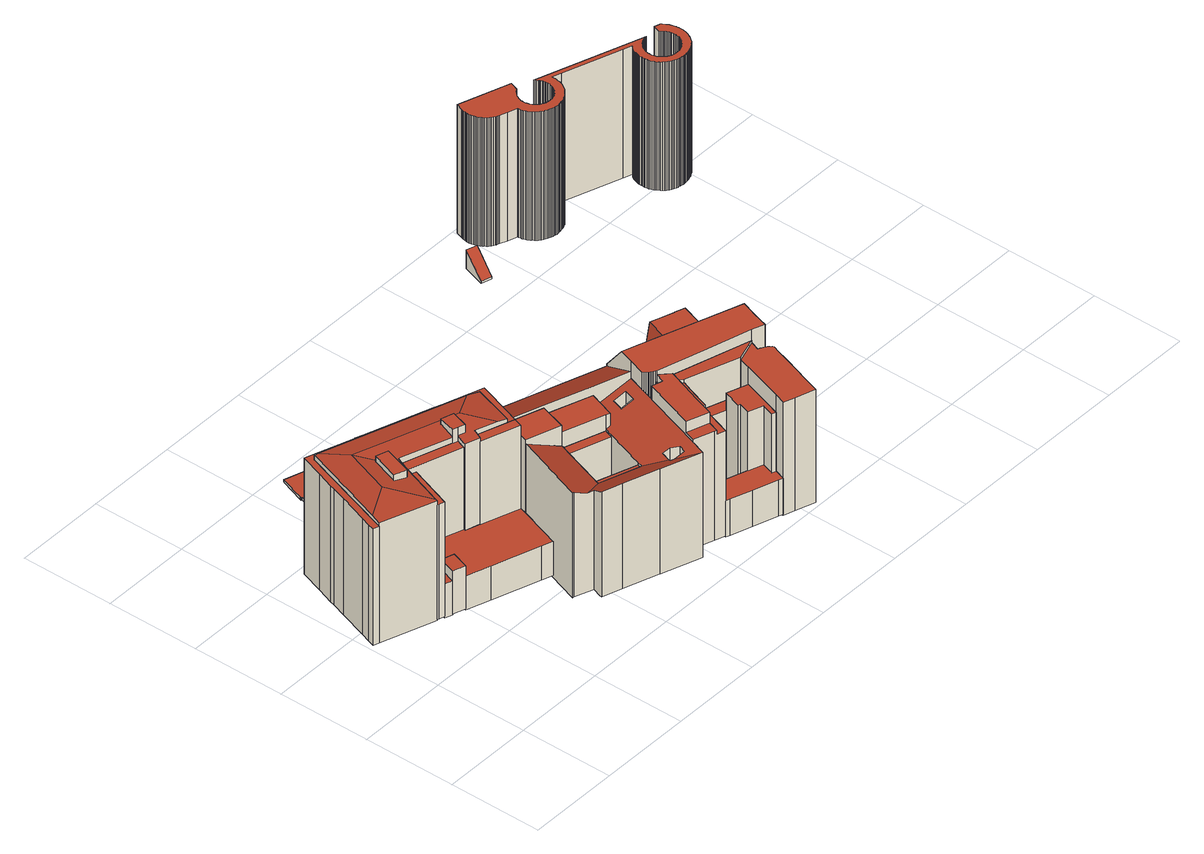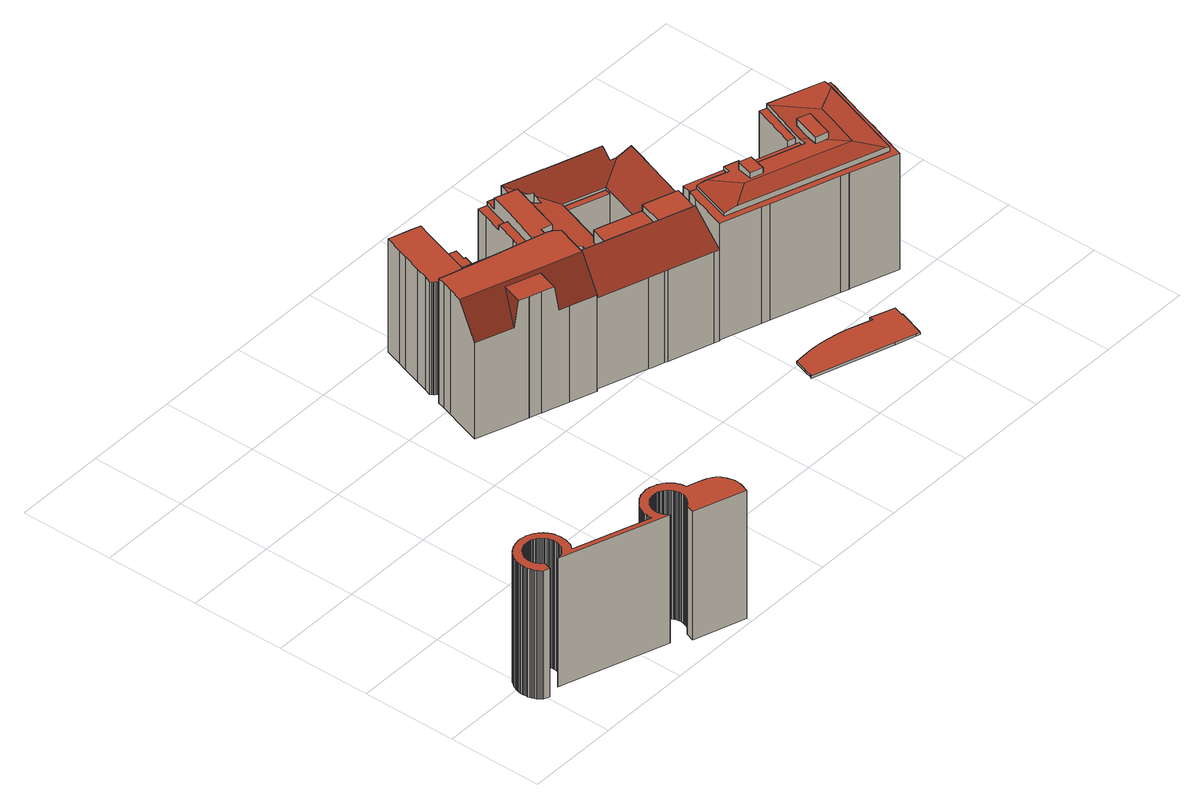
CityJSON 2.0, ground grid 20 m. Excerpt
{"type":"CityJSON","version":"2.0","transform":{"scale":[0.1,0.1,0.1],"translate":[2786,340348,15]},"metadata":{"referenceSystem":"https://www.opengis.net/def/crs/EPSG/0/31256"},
"CityObjects":{
"building1":{"type":"Building","children":["building1-1","building1-2","building1-3","building1-4","building1-5","building1-6","building1-7","building1-8","building1-9"]},
"building1-1":{"type":"BuildingPart","attributes":{"Blattnummer":"105080","HoeheDach":"47","HoeheGrund":"17","NiedrigsteTraufeDesGebaeudes":"47","roofType":"FLACHDACH","measuredHeight":29.45},"parents":["building1"],"geometry":[{"type":"Solid","lod":"2","boundaries":[[[[0,1,2,3]],[[4,5,6,7]],[[5,0,3,6]],[[4,1,0,5]],[[7,2,1,4]],[[6,3,2,7]]]],"semantics":{"surfaces":[{"type":"GroundSurface"},{"type":"RoofSurface","Dachneigung":"90.0","Dachorientierung":"-1.0","Flaeche":"17.23"},{"type":"WallSurface"}],"values":[[0,1,2,2,2,2]]}}]},
"building1-2":{"type":"BuildingPart","attributes":{"Blattnummer":"105080","HoeheDach":"47","HoeheGrund":"17","NiedrigsteTraufeDesGebaeudes":"47","roofType":"FLACHDACH","measuredHeight":29.82},"parents":["building1"],"geometry":[{"type":"Solid","lod":"2","boundaries":[[[[8,9,10,11,12]],[[13,14,15,16,17]],[[15,8,12,16]],[[14,9,8,15]],[[13,10,9,14]],[[17,11,10,13]],[[16,12,11,17]]]],"semantics":{"surfaces":[{"type":"GroundSurface"},{"type":"RoofSurface","Dachneigung":"90.0","Dachorientierung":"-1.0","Flaeche":"10.01"},{"type":"WallSurface"}],"values":[[0,1,2,2,2,2,2]]}}]},
"building1-3":{"type":"BuildingPart","attributes":{"Blattnummer":"105080","HoeheDach":"27","HoeheGrund":"17","NiedrigsteTraufeDesGebaeudes":"27","roofType":"FLACHDACH","measuredHeight":10.02},"parents":["building1"],"geometry":[{"type":"Solid","lod":"2","boundaries":[[[[18,19,20,21]],[[22,23,24,25]],[[23,18,21,24]],[[22,19,18,23]],[[25,20,19,22]],[[24,21,20,25]]]],"semantics":{"surfaces":[{"type":"GroundSurface"},{"type":"RoofSurface","Dachneigung":"90.0","Dachorientierung":"-1.0","Flaeche":"10.45"},{"type":"WallSurface"}],"values":[[0,1,2,2,2,2]]}}]},
"building1-4":{"type":"BuildingPart","attributes":{"Blattnummer":"105080","HoeheDach":"44","HoeheGrund":"17","NiedrigsteTraufeDesGebaeudes":"44","roofType":"FLACHDACH","measuredHeight":26.62},"parents":["building1"],"geometry":[{"type":"Solid","lod":"2","boundaries":[[[[26,27,28,29,30]],[[31,32,33,34,35]],[[33,26,30,34]],[[32,27,26,33]],[[31,28,27,32]],[[35,29,28,31]],[[34,30,29,35]]]],"semantics":{"surfaces":[{"type":"GroundSurface"},{"type":"RoofSurface","Dachneigung":"90.0","Dachorientierung":"-1.0","Flaeche":"15.73"},{"type":"WallSurface"}],"values":[[0,1,2,2,2,2,2]]}}]},
"building1-5":{"type":"BuildingPart","attributes":{"Blattnummer":"105080","HoeheDach":"44","HoeheGrund":"17","NiedrigsteTraufeDesGebaeudes":"44","roofType":"FLACHDACH","measuredHeight":27.01},"parents":["building1"],"geometry":[{"type":"Solid","lod":"2","boundaries":[[[[36,37,38,39,40]],[[41,42,43,44,45]],[[43,36,40,44]],[[42,37,36,43]],[[41,38,37,42]],[[45,39,38,41]],[[44,40,39,45]]]],"semantics":{"surfaces":[{"type":"GroundSurface"},{"type":"RoofSurface","Dachneigung":"90.0","Dachorientierung":"-1.0","Flaeche":"16.98"},{"type":"WallSurface"}],"values":[[0,1,2,2,2,2,2]]}}]},
"building1-6":{"type":"BuildingPart","attributes":{"Blattnummer":"105080","HoeheDach":"44","HoeheGrund":"17","NiedrigsteTraufeDesGebaeudes":"44","roofType":"FLACHDACH","measuredHeight":26.77},"parents":["building1"],"geometry":[{"type":"Solid","lod":"2","boundaries":[[[[46,47,48,8,12]],[[49,50,51,52,53]],[[51,46,12,52]],[[50,47,46,51]],[[49,48,47,50]],[[53,8,48,49]],[[52,12,8,53]]]],"semantics":{"surfaces":[{"type":"GroundSurface"},{"type":"RoofSurface","Dachneigung":"90.0","Dachorientierung":"-1.0","Flaeche":"26.43"},{"type":"WallSurface"}],"values":[[0,1,2,2,2,2,2]]}}]},
"building1-7":{"type":"BuildingPart","attributes":{"Blattnummer":"105080","HoeheDach":"44","HoeheGrund":"17","NiedrigsteTraufeDesGebaeudes":"44","roofType":"FLACHDACH","measuredHeight":26.98},"parents":["building1"],"geometry":[{"type":"Solid","lod":"2","boundaries":[[[[54,55,56,57,58,59,60,61,62,63,64,65,66,67,68,69,70,71,36,40]],[[72,73,74,75,76,77,78,79,80,81,82,83,84,85,86,87,88,89,44,43]],[[89,54,40,44]],[[88,55,54,89]],[[87,56,55,88]],[[86,57,56,87]],[[85,58,57,86]],[[84,59,58,85]],[[83,60,59,84]],[[82,61,60,83]],[[81,62,61,82]],[[80,63,62,81]],[[79,64,63,80]],[[78,65,64,79]],[[77,66,65,78]],[[76,67,66,77]],[[75,68,67,76]],[[74,69,68,75]],[[73,70,69,74]],[[72,71,70,73]],[[43,36,71,72]],[[44,40,36,43]]]],"semantics":{"surfaces":[{"type":"GroundSurface"},{"type":"RoofSurface","Dachneigung":"90.0","Dachorientierung":"-1.0","Flaeche":"95.85"},{"type":"WallSurface"}],"values":[[0,1,2,2,2,2,2,2,2,2,2,2,2,2,2,2,2,2,2,2,2,2]]}}]},
"building1-8":{"type":"BuildingPart","attributes":{"Blattnummer":"105080","HoeheDach":"25","HoeheGrund":"17","NiedrigsteTraufeDesGebaeudes":"25","roofType":"FLACHDACH","measuredHeight":7.9},"parents":["building1"],"geometry":[{"type":"Solid","lod":"2","boundaries":[[[[90,91,92,93,94,95,96,97,98,99,100,101,102,103,104,105]],[[106,107,108,109,110,111,112,113,114,115,116,117,118,119,120,121]],[[119,90,105,120]],[[118,91,90,119]],[[117,92,91,118]],[[116,93,92,117]],[[115,94,93,116]],[[114,95,94,115]],[[113,96,95,114]],[[112,97,96,113]],[[111,98,97,112]],[[110,99,98,111]],[[109,100,99,110]],[[108,101,100,109]],[[107,102,101,108]],[[106,103,102,107]],[[121,104,103,106]],[[120,105,104,121]]]],"semantics":{"surfaces":[{"type":"GroundSurface"},{"type":"RoofSurface","Dachneigung":"90.0","Dachorientierung":"-1.0","Flaeche":"246.86"},{"type":"WallSurface"}],"values":[[0,1,2,2,2,2,2,2,2,2,2,2,2,2,2,2,2,2]]}}]},
"building1-9":{"type":"BuildingPart","attributes":{"Blattnummer":"105080","HoeheDach":"46","HoeheGrund":"17","NiedrigsteTraufeDesGebaeudes":"45","roofType":"WALMDACH","measuredHeight":28.83},"parents":["building1"],"geometry":[{"type":"Solid","lod":"2","boundaries":[[[[122,123,124,125,126]],[[127,128,129,130,131]],[[126,125,56,132]],[[133,134,135,136]],[[137,138,38,39]],[[138,139,140,38]],[[141,142,143,144]],[[142,145,146,143]],[[145,147,148,146]],[[147,149,150,148]],[[128,127,40,54]],[[151,152,153,154,155,156,157,158,159,160,161,122,126,132]],[[162,129,128,54,163,164,165,55,166,167]],[[168,39,38,140,169,144,143,146,148,150,170,156,155,154,153,152,151,132,56,171,172,55,165,164,163,54,40],[173,174,136,135,175,176,177,178]],[[161,160,159,158,179,180,134,133,181,182,183,184,185,123,122]],[[124,186,166,55,172,171,56,125]],[[180,179,187,177,176,175,135,134]],[[188,141,144,169,140,139]],[[40,127,131,137,39,168]],[[150,149,189,157,156,170]],[[177,187,183,182,173,178]],[[174,173,182,181,133,136]],[[187,179,158,157,189,149,147,145,142,141,188,139,138,137,131,130,190,184,183]],[[190,130,129,162,167,184]],[[185,184,167,166,186,124,123]]]],"semantics":{"surfaces":[{"type":"RoofSurface","Dachneigung":"81.87","Dachorientierung":"198.54","Flaeche":"53.1"},{"type":"RoofSurface","Dachneigung":"81.3","Dachorientierung":"107.85","Flaeche":"43.13"},{"type":"WallSurface"},{"type":"GroundSurface"},{"type":"RoofSurface","Dachneigung":"81.89","Dachorientierung":"109.13","Flaeche":"61.2"},{"type":"RoofSurface","Dachneigung":"81.29","Dachorientierung":"198.6","Flaeche":"103.15"},{"type":"RoofSurface","Dachneigung":"81.28","Dachorientierung":"18.59","Flaeche":"116.38"},{"type":"RoofSurface","Dachneigung":"81.91","Dachorientierung":"288.65","Flaeche":"82.95"}],"values":[[0,1,2,2,2,2,2,2,2,2,2,2,2,3,4,2,2,2,2,2,2,2,5,6,7]]}}]},
"building2":{"type":"Building","attributes":{"Blattnummer":"105080","HoeheDach":"20","HoeheGrund":"17","NiedrigsteTraufeDesGebaeudes":"20","roofType":"FLACHDACH","measuredHeight":3.64},"geometry":[{"type":"Solid","lod":"2","boundaries":[[[[191,192,193,194]],[[192,195,196,193]],[[195,197,198,196]],[[197,199,200,198]],[[199,201,202,200]],[[201,203,204,202]],[[203,205,206,204]],[[205,207,208,206]],[[207,209,210,208]],[[209,211,212,210]],[[213,214,215,216]],[[214,217,218,215]],[[217,219,220,218]],[[219,221,222,220]],[[221,223,224,222]],[[223,225,226,224]],[[225,227,228,226]],[[227,191,194,228]],[[229,230,231,232]],[[231,230,213,216]],[[233,212,211,234,229,232]],[[212,233,232,231,216,215,218,220,222,224,226,228,194,193,196,198,200,202,204,206,208,210]],[[225,223,221,219,217,214,213,230,229,234,211,209,207,205,203,201,199,197,195,192,191,227]]]],"semantics":{"surfaces":[{"type":"WallSurface"},{"type":"GroundSurface"},{"type":"RoofSurface","Dachneigung":"90.0","Dachorientierung":"-1.0","Flaeche":"170.94"}],"values":[[0,0,0,0,0,0,0,0,0,0,0,0,0,0,0,0,0,0,0,0,0,1,2]]}}]},
"building3":{"type":"Building","children":["building3-1","building3-2","building3-3","building3-4","building3-5","building3-6"]},
"building3-1":{"type":"BuildingPart","attributes":{"Blattnummer":"105080","HoeheDach":"36","HoeheGrund":"17","NiedrigsteTraufeDesGebaeudes":"36","roofType":"FLACHDACH","measuredHeight":19.62},"parents":["building3"],"geometry":[{"type":"Solid","lod":"2","boundaries":[[[[235,236,237,238]],[[239,240,241,242]],[[240,235,238,241]],[[239,236,235,240]],[[242,237,236,239]],[[241,238,237,242]]]],"semantics":{"surfaces":[{"type":"GroundSurface"},{"type":"RoofSurface","Dachneigung":"90.0","Dachorientierung":"-1.0","Flaeche":"11.5"},{"type":"WallSurface"}],"values":[[0,1,2,2,2,2]]}}]},
"building3-2":{"type":"BuildingPart","attributes":{"Blattnummer":"105080","HoeheDach":"36","HoeheGrund":"17","NiedrigsteTraufeDesGebaeudes":"36","roofType":"FLACHDACH","measuredHeight":19.79},"parents":["building3"],"geometry":[{"type":"Solid","lod":"2","boundaries":[[[[243,244,245,246]],[[247,248,249,250]],[[248,243,246,249]],[[247,244,243,248]],[[250,245,244,247]],[[249,246,245,250]]]],"semantics":{"surfaces":[{"type":"GroundSurface"},{"type":"RoofSurface","Dachneigung":"90.0","Dachorientierung":"-1.0","Flaeche":"19.06"},{"type":"WallSurface"}],"values":[[0,1,2,2,2,2]]}}]},
"building3-3":{"type":"BuildingPart","attributes":{"Blattnummer":"105080","HoeheDach":"42","HoeheGrund":"17","NiedrigsteTraufeDesGebaeudes":"42","roofType":"FLACHDACH","measuredHeight":24.83},"parents":["building3"],"geometry":[{"type":"Solid","lod":"2","boundaries":[[[[251,37,36,71,252,253]],[[254,255,256,257,258,259]],[[257,251,253,258]],[[256,37,251,257]],[[255,36,37,256]],[[254,71,36,255]],[[259,252,71,254]],[[258,253,252,259]]]],"semantics":{"surfaces":[{"type":"GroundSurface"},{"type":"RoofSurface","Dachneigung":"90.0","Dachorientierung":"-1.0","Flaeche":"44.8"},{"type":"WallSurface"}],"values":[[0,1,2,2,2,2,2,2]]}}]},
"building3-4":{"type":"BuildingPart","attributes":{"Blattnummer":"105080","HoeheDach":"40","HoeheGrund":"17","NiedrigsteTraufeDesGebaeudes":"40","roofType":"FLACHDACH","measuredHeight":23.44},"parents":["building3"],"geometry":[{"type":"Solid","lod":"2","boundaries":[[[[245,260,261,262,263,246]],[[264,265,266,267,268,269]],[[267,245,246,268]],[[266,260,245,267]],[[265,261,260,266]],[[264,262,261,265]],[[269,263,262,264]],[[268,246,263,269]]]],"semantics":{"surfaces":[{"type":"GroundSurface"},{"type":"RoofSurface","Dachneigung":"90.0","Dachorientierung":"-1.0","Flaeche":"61.35"},{"type":"WallSurface"}],"values":[[0,1,2,2,2,2,2,2]]}}]},
"building3-5":{"type":"BuildingPart","attributes":{"Blattnummer":"105080","HoeheDach":"42","HoeheGrund":"16","NiedrigsteTraufeDesGebaeudes":"38","roofType":"PULTDACH","measuredHeight":25.72},"parents":["building3"],"geometry":[{"type":"Solid","lod":"2","boundaries":[[[[270,271,272,273,274,275,276,277,278,279,280,281]],[[282,283,284,285,286,287,288,289,290,291,292]],[[280,279,282,292]],[[279,278,283,282]],[[278,277,284,283]],[[277,276,285,284]],[[274,273,288,287]],[[273,272,288]],[[272,271,289,288]],[[290,289,271,270,281,280,292,291]],[[274,287,286,285,276,275]]]],"semantics":{"surfaces":[{"type":"RoofSurface","Dachneigung":"61.55","Dachorientierung":"18.47","Flaeche":"242.13"},{"type":"GroundSurface"},{"type":"WallSurface"}],"values":[[0,1,2,2,2,2,2,2,2,2,2]]}}]},
"building3-6":{"type":"BuildingPart","attributes":{"Blattnummer":"105080","HoeheDach":"41","HoeheGrund":"16","NiedrigsteTraufeDesGebaeudes":"37","roofType":"PULTDACH","measuredHeight":24.38},"parents":["building3"],"geometry":[{"type":"Solid","lod":"2","boundaries":[[[[293,294,295,296]],[[297,298,299,300]],[[298,301,302,299]],[[303,304,305,306]],[[307,308,309,310]],[[311,312,313,314]],[[312,315,316,313]],[[315,317,318,316]],[[319,320,321,322]],[[320,323,324,321]],[[323,325,326,324]],[[327,328,329,330]],[[328,331,332,329]],[[333,334,335,336]],[[337,333,336,338]],[[339,337,338,340]],[[334,339,340,335]],[[317,315,312,311,341,308,307,342,343,344,331,328,327,345,325,323,320,319,346,347,348],[337,339,334,333]],[[349,350,351,310,309,352,306,305,353,354,355,356,357,296,295,358,359,360,361,300,299,302,362,363,364,365,322,321,324,326,366,330,329,332],[335,340,338,336],[318,367,368,369,314,313,316]],[[370,371,372,304,303,373,308,341,374,348,347,375,376,377]],[[378,379,380,360,359,358,295,294]],[[347,364,363,375]],[[309,308,373,303,306,352]],[[346,319,322,365,364,347]],[[349,332,331,344,343,350]],[[345,327,330,366,326,325]],[[351,350,343,342,307,310]],[[311,314,369,368,374,341]],[[367,318,317,348,374,368]],[[370,377,356,355,354,371]],[[305,304,372,371,354,353]],[[297,300,361,360,380,381]],[[356,377,376,293,296,357]],[[362,302,301,382,375,363]],[[376,375,382,301,298,297,381,380,379,378,294,293]]]],"semantics":{"surfaces":[{"type":"WallSurface"},{"type":"RoofSurface","Dachneigung":"66.95","Dachorientierung":"288.52","Flaeche":"188.47"},{"type":"GroundSurface"},{"type":"RoofSurface","Dachneigung":"59.02","Dachorientierung":"18.53","Flaeche":"120.57"},{"type":"RoofSurface","Dachneigung":"63.58","Dachorientierung":"108.6","Flaeche":"128.56"}],"values":[[0,0,0,0,0,0,0,0,0,0,0,0,0,0,0,0,0,1,2,3,0,0,0,0,0,0,0,0,0,0,0,0,0,0,4]]}}]},
"building4":{"type":"Building","children":["building4-1","building4-2","building4-3","building4-4","building4-5","building4-6","building4-7"]},
"building4-1":{"type":"BuildingPart","attributes":{"Blattnummer":"105080","HoeheDach":"34","HoeheGrund":"16","NiedrigsteTraufeDesGebaeudes":"34","roofType":"FLACHDACH","measuredHeight":17.71},"parents":["building4"],"geometry":[{"type":"Solid","lod":"2","boundaries":[[[[383,384,385,386,387]],[[388,389,390,391,392]],[[390,383,387,391]],[[389,384,383,390]],[[388,385,384,389]],[[392,386,385,388]],[[391,387,386,392]]]],"semantics":{"surfaces":[{"type":"GroundSurface"},{"type":"RoofSurface","Dachneigung":"90.0","Dachorientierung":"-1.0","Flaeche":"29.69"},{"type":"WallSurface"}],"values":[[0,1,2,2,2,2,2]]}}]},
"building4-2":{"type":"BuildingPart","attributes":{"Blattnummer":"105080","HoeheDach":"38","HoeheGrund":"16","NiedrigsteTraufeDesGebaeudes":"38","roofType":"FLACHDACH","measuredHeight":22},"parents":["building4"],"geometry":[{"type":"Solid","lod":"2","boundaries":[[[[393,394,395,396,397,398,399,400]],[[401,402,403,404,405,406,407,408]],[[406,393,400,407]],[[405,394,393,406]],[[404,395,394,405]],[[403,396,395,404]],[[402,397,396,403]],[[401,398,397,402]],[[408,399,398,401]],[[407,400,399,408]]]],"semantics":{"surfaces":[{"type":"GroundSurface"},{"type":"RoofSurface","Dachneigung":"90.0","Dachorientierung":"-1.0","Flaeche":"32.36"},{"type":"WallSurface"}],"values":[[0,1,2,2,2,2,2,2,2,2]]}}]},
"building4-3":{"type":"BuildingPart","attributes":{"Blattnummer":"105080","HoeheDach":"24","HoeheGrund":"16","NiedrigsteTraufeDesGebaeudes":"24","roofType":"FLACHDACH","measuredHeight":8.42},"parents":["building4"],"geometry":[{"type":"Solid","lod":"2","boundaries":[[[[396,395,394,409,410,411,412,413,414,415,416,397]],[[417,418,419,420,421,422,423,424,425,426,427,428]],[[426,396,397,427]],[[425,395,396,426]],[[424,394,395,425]],[[423,409,394,424]],[[422,410,409,423]],[[421,411,410,422]],[[420,412,411,421]],[[419,413,412,420]],[[418,414,413,419]],[[417,415,414,418]],[[428,416,415,417]],[[427,397,416,428]]]],"semantics":{"surfaces":[{"type":"GroundSurface"},{"type":"RoofSurface","Dachneigung":"90.0","Dachorientierung":"-1.0","Flaeche":"57.52"},{"type":"WallSurface"}],"values":[[0,1,2,2,2,2,2,2,2,2,2,2,2,2]]}}]},
"building4-4":{"type":"BuildingPart","attributes":{"Blattnummer":"105080","HoeheDach":"42","HoeheGrund":"16","NiedrigsteTraufeDesGebaeudes":"42","roofType":"FLACHDACH","measuredHeight":26.33},"parents":["building4"],"geometry":[{"type":"Solid","lod":"2","boundaries":[[[[429,430,431,432]],[[433,434,435,436]],[[434,429,432,435]],[[433,430,429,434]],[[436,431,430,433]],[[435,432,431,436]]]],"semantics":{"surfaces":[{"type":"GroundSurface"},{"type":"RoofSurface","Dachneigung":"90.0","Dachorientierung":"-1.0","Flaeche":"42.22"},{"type":"WallSurface"}],"values":[[0,1,2,2,2,2]]}}]},
"building4-5":{"type":"BuildingPart","attributes":{"Blattnummer":"105080","HoeheDach":"44","HoeheGrund":"16","NiedrigsteTraufeDesGebaeudes":"41","roofType":"FLACHDACH","measuredHeight":27.77},"parents":["building4"],"geometry":[{"type":"Solid","lod":"2","boundaries":[[[[437,438,439,440,441]],[[442,443,444,445,446,447,448]],[[449,450,451,452,453,454]],[[455,456,457,458,459]],[[441,440,460,461]],[[446,445,462,463]],[[445,444,464,462]],[[448,447,439,438]],[[449,454,465,466]],[[456,455,467,468]],[[459,458,451,450]],[[469,466,465,470,461,460,471,463,462,464,472,468,467]],[[437,453,452,451,458,457,443,442,448,438]],[[469,467,455,459,450,449,466]],[[457,456,468,472,464,444,443]],[[465,454,453,437,441,461,470]],[[439,447,446,463,471,460,440]]]],"semantics":{"surfaces":[{"type":"RoofSurface","Dachneigung":"90.0","Dachorientierung":"-1.0","Flaeche":"11.99"},{"type":"RoofSurface","Dachneigung":"90.0","Dachorientierung":"-1.0","Flaeche":"62.65"},{"type":"RoofSurface","Dachneigung":"90.0","Dachorientierung":"-1.0","Flaeche":"13.08"},{"type":"RoofSurface","Dachneigung":"90.0","Dachorientierung":"-1.0","Flaeche":"14.7"},{"type":"WallSurface"},{"type":"GroundSurface"}],"values":[[0,1,2,3,4,4,4,4,4,4,4,5,4,4,4,4,4]]}}]},
"building4-6":{"type":"BuildingPart","attributes":{"Blattnummer":"105080","HoeheDach":"42","HoeheGrund":"16","NiedrigsteTraufeDesGebaeudes":"42","roofType":"FLACHDACH","measuredHeight":26.19},"parents":["building4"],"geometry":[{"type":"Solid","lod":"2","boundaries":[[[[473,474,475,476,477,478,479,480,481,482,483,484,485,486,487,488,489,490,491,492,493,494,495]],[[496,497,498,499,500,501,502,503,504,505,506,507,508,509,510,511,512,513,514,515,516,517,518]],[[516,473,495,517]],[[515,474,473,516]],[[514,475,474,515]],[[513,476,475,514]],[[512,477,476,513]],[[511,478,477,512]],[[510,479,478,511]],[[509,480,479,510]],[[508,481,480,509]],[[507,482,481,508]],[[506,483,482,507]],[[505,484,483,506]],[[504,485,484,505]],[[503,486,485,504]],[[502,487,486,503]],[[501,488,487,502]],[[500,489,488,501]],[[499,490,489,500]],[[498,491,490,499]],[[497,492,491,498]],[[496,493,492,497]],[[518,494,493,496]],[[517,495,494,518]]]],"semantics":{"surfaces":[{"type":"GroundSurface"},{"type":"RoofSurface","Dachneigung":"90.0","Dachorientierung":"-1.0","Flaeche":"107.42"},{"type":"WallSurface"}],"values":[[0,1,2,2,2,2,2,2,2,2,2,2,2,2,2,2,2,2,2,2,2,2,2,2,2]]}}]},
"building4-7":{"type":"BuildingPart","attributes":{"Blattnummer":"105080","HoeheDach":"45","HoeheGrund":"16","NiedrigsteTraufeDesGebaeudes":"38","roofType":"FLACHDACH","measuredHeight":28.98},"parents":["building4"],"geometry":[{"type":"Solid","lod":"2","boundaries":[[[[519,520,521]],[[522,523,524,525,526,521,520,527]],[[522,527,528]],[[529,530,531,532]],[[533,534,535,536]],[[534,537,538,535]],[[537,539,432,538]],[[540,541,542,543]],[[541,544,545,542]],[[544,529,532,545]],[[546,547,548,549]],[[547,550,551,548]],[[525,524,552,553]],[[524,523,554,552]],[[555,556,557,431]],[[556,558,559,557]],[[558,560,561,559]],[[560,562,563,561]],[[562,564,565,563]],[[521,526,525,553,566,567,568,551,550,519]],[[536,535,538,432,569,431,557,559,561,563,565,543,542,545,532,531,570,549,548,551,568,567,566,553,552,554,571,572,573,574]],[[575,576,577,528,527,520,519,550,547,546,578,579]],[[528,577,573,572,571,554,523,522]],[[565,564,540,543]],[[432,539,580,555,431,569]],[[574,573,577,576,533,536]],[[578,546,549,570,531,530]],[[541,540,564,562,560,558,556,555,580,539,537,534,533,576,575,579,578,530,529,544]]]],"semantics":{"surfaces":[{"type":"RoofSurface","Dachneigung":"9.47","Dachorientierung":"288.43","Flaeche":"14.06"},{"type":"RoofSurface","Dachneigung":"90.0","Dachorientierung":"-1.0","Flaeche":"34.63"},{"type":"RoofSurface","Dachneigung":"9.37","Dachorientierung":"108.43","Flaeche":"14.04"},{"type":"WallSurface"},{"type":"GroundSurface"},{"type":"RoofSurface","Dachneigung":"37.63","Dachorientierung":"18.6","Flaeche":"153.71"},{"type":"RoofSurface","Dachneigung":"90.0","Dachorientierung":"-1.0","Flaeche":"192.37"}],"values":[[0,1,2,3,3,3,3,3,3,3,3,3,3,3,3,3,3,3,3,3,4,5,3,3,3,3,3,6]]}}]},
"building5":{"type":"Building","attributes":{"Blattnummer":"105080","HoeheDach":"23","HoeheGrund":"16","NiedrigsteTraufeDesGebaeudes":"19","roofType":"FLACHDACH","measuredHeight":6.22},"geometry":[{"type":"Solid","lod":"2","boundaries":[[[[581,582,583,584]],[[585,586,587,588]],[[583,582,585,588]],[[582,581,586,585]],[[581,584,587,586]],[[584,583,588,587]]]],"semantics":{"surfaces":[{"type":"RoofSurface","Dachneigung":"52.86","Dachorientierung":"198.54","Flaeche":"14.23"},{"type":"GroundSurface"},{"type":"WallSurface"}],"values":[[0,1,2,2,2,2]]}}]},
"building6":{"type":"Building","children":["building6-1"]},
"building6-1":{"type":"BuildingPart","attributes":{"Blattnummer":"105080","HoeheDach":"46","HoeheGrund":"16","NiedrigsteTraufeDesGebaeudes":"46","roofType":"FLACHDACH","measuredHeight":29.76},"parents":["building6"],"geometry":[{"type":"Solid","lod":"2","boundaries":[[[[589,590,591,592,593,594,595,596,597,598,599,600,601,602,603,604,605,606,607,608,609,610,611,612,613,614,615,616,617,618,619,620,621,622,623,624,625,626,627,628,629,630,631,632,633,634,635,636,637,638,639,640,641,642,643,644,645,646,647,648,649,650,651,652,653,654,655,656,657,658,659,660,661,662,663,664,665,666,667,668,669,670,671,672,673,674,675,676,677,678,679,680,681,682,683,684,685,686,687,688,689,690,691,692,693,694,695,696,697,698,699,700,701,702,703,704,705,706,707,708,709,710,711,712,713,714,715,716,717,718,719,720,721,722,723,724,725,726,727,728,729,730,731,732,733,734,735,736,737,738,739,740,741,742,743,744,745,746,747,748,749,750,751,752,753,754,755,756,757,758,759,760,761,762,763,764,765,766,767,768,769,770,771,772,773,774,775,776,777,778,779,780,781,782,783,784,785,786,787,788,789,790,791,792,793,794,795,796,797,798,799,800,801,802,803,804,805,806,807,808,809,810,811,812,813,814,815,816,817,818,819,820,821,822,823,824,825,826,827,828,829,830,831,832,833,834,835,836,837,838,839,840,841,842,843,844,845,846,847,848,849,850,851,852,853,854,855,856,857,858,859,860,861,862,863,864,865,866,867,868,869,870,871,872,873,874,875,876,877,878,879,880,881,882,883,884,885,886,887,888,889,890,891,892,893,894]],[[895,896,897,898,899,900,901,902,903,904,905,906,907,908,909,910,911,912,913,914,915,916,917,918,919,920,921,922,923,924,925,926,927,928,929,930,931,932,933,934,935,936,937,938,939,940,941,942,943,944,945,946,947,948,949,950,951,952,953,954,955,956,957,958,959,960,961,962,963,964,965,966,967,968,969,970,971,972,973,974,975,976,977,978,979,980,981,982,983,984,985,986,987,988,989,990,991,992,993,994,995,996,997,998,999,1000,1001,1002,1003,1004,1005,1006,1007,1008,1009,1010,1011,1012,1013,1014,1015,1016,1017,1018,1019,1020,1021,1022,1023,1024,1025,1026,1027,1028,1029,1030,1031,1032,1033,1034,1035,1036,1037,1038,1039,1040,1041,1042,1043,1044,1045,1046,1047,1048,1049,1050,1051,1052,1053,1054,1055,1056,1057,1058,1059,1060,1061,1062,1063,1064,1065,1066,1067,1068,1069,1070,1071,1072,1073,1074,1075,1076,1077,1078,1079,1080,1081,1082,1083,1084,1085,1086,1087,1088,1089,1090,1091,1092,1093,1094,1095,1096,1097,1098,1099,1100,1101,1102,1103,1104,1105,1106,1107,1108,1109,1110,1111,1112,1113,1114,1115,1116,1117,1118,1119,1120,1121,1122,1123,1124,1125,1126,1127,1128,1129,1130,1131,1132,1133,1134,1135,1136,1137,1138,1139,1140,1141,1142,1143,1144,1145,1146,1147,1148,1149,1150,1151,1152,1153,1154,1155,1156,1157,1158,1159,1160,1161,1162,1163,1164,1165,1166,1167,1168,1169,1170,1171,1172,1173,1174,1175,1176,1177,1178,1179,1180,1181,1182,1183,1184,1185,1186,1187,1188,1189,1190,1191,1192,1193,1194,1195,1196,1197,1198,1199,1200]],[[1198,589,894,1199]],[[1197,590,589,1198]],[[1196,591,590,1197]],[[1195,592,591,1196]],[[1194,593,592,1195]],[[1193,594,593,1194]],[[1192,595,594,1193]],[[1191,596,595,1192]],[[1190,597,596,1191]],[[1189,598,597,1190]],[[1188,599,598,1189]],[[1187,600,599,1188]],[[1186,601,600,1187]],[[1185,602,601,1186]],[[1184,603,602,1185]],[[1183,604,603,1184]],[[1182,605,604,1183]],[[1181,606,605,1182]],[[1180,607,606,1181]],[[1179,608,607,1180]],[[1178,609,608,1179]],[[1177,610,609,1178]],[[1176,611,610,1177]],[[1175,612,611,1176]],[[1174,613,612,1175]],[[1173,614,613,1174]],[[1172,615,614,1173]],[[1171,616,615,1172]],[[1170,617,616,1171]],[[1169,618,617,1170]],[[1168,619,618,1169]],[[1167,620,619,1168]],[[1166,621,620,1167]],[[1165,622,621,1166]],[[1164,623,622,1165]],[[1163,624,623,1164]],[[1162,625,624,1163]],[[1161,626,625,1162]],[[1160,627,626,1161]],[[1159,628,627,1160]],[[1158,629,628,1159]],[[1157,630,629,1158]],[[1156,631,630,1157]],[[1155,632,631,1156]],[[1154,633,632,1155]],[[1153,634,633,1154]],[[1152,635,634,1153]],[[1151,636,635,1152]],[[1150,637,636,1151]],[[1149,638,637,1150]],[[1148,639,638,1149]],[[1147,640,639,1148]],[[1146,641,640,1147]],[[1145,642,641,1146]],[[1144,643,642,1145]],[[1143,644,643,1144]],[[1142,645,644,1143]],[[1141,646,645,1142]],[[1140,647,646,1141]],[[1139,648,647,1140]],[[1138,649,648,1139]],[[1137,650,649,1138]],[[1136,651,650,1137]],[[1135,652,651,1136]],[[1134,653,652,1135]],[[1133,654,653,1134]],[[1132,655,654,1133]],[[1131,656,655,1132]],[[1130,657,656,1131]],[[1129,658,657,1130]],[[1128,659,658,1129]],[[1127,660,659,1128]],[[1126,661,660,1127]],[[1125,662,661,1126]],[[1124,663,662,1125]],[[1123,664,663,1124]],[[1122,665,664,1123]],[[1121,666,665,1122]],[[1120,667,666,1121]],[[1119,668,667,1120]],[[1118,669,668,1119]],[[1117,670,669,1118]],[[1116,671,670,1117]],[[1115,672,671,1116]],[[1114,673,672,1115]],[[1113,674,673,1114]],[[1112,675,674,1113]],[[1111,676,675,1112]],[[1110,677,676,1111]],[[1109,678,677,1110]],[[1108,679,678,1109]],[[1107,680,679,1108]],[[1106,681,680,1107]],[[1105,682,681,1106]],[[1104,683,682,1105]],[[1103,684,683,1104]],[[1102,685,684,1103]],[[1101,686,685,1102]],[[1100,687,686,1101]],[[1099,688,687,1100]],[[1098,689,688,1099]],[[1097,690,689,1098]],[[1096,691,690,1097]],[[1095,692,691,1096]],[[1094,693,692,1095]],[[1093,694,693,1094]],[[1092,695,694,1093]],[[1091,696,695,1092]],[[1090,697,696,1091]],[[1089,698,697,1090]],[[1088,699,698,1089]],[[1087,700,699,1088]],[[1086,701,700,1087]],[[1085,702,701,1086]],[[1084,703,702,1085]],[[1083,704,703,1084]],[[1082,705,704,1083]],[[1081,706,705,1082]],[[1080,707,706,1081]],[[1079,708,707,1080]],[[1078,709,708,1079]],[[1077,710,709,1078]],[[1076,711,710,1077]],[[1075,712,711,1076]],[[1074,713,712,1075]],[[1073,714,713,1074]],[[1072,715,714,1073]],[[1071,716,715,1072]],[[1070,717,716,1071]],[[1069,718,717,1070]],[[1068,719,718,1069]],[[1067,720,719,1068]],[[1066,721,720,1067]],[[1065,722,721,1066]],[[1064,723,722,1065]],[[1063,724,723,1064]],[[1062,725,724,1063]],[[1061,726,725,1062]],[[1060,727,726,1061]],[[1059,728,727,1060]],[[1058,729,728,1059]],[[1057,730,729,1058]],[[1056,731,730,1057]],[[1055,732,731,1056]],[[1054,733,732,1055]],[[1053,734,733,1054]],[[1052,735,734,1053]],[[1051,736,735,1052]],[[1050,737,736,1051]],[[1049,738,737,1050]],[[1048,739,738,1049]],[[1047,740,739,1048]],[[1046,741,740,1047]],[[1045,742,741,1046]],[[1044,743,742,1045]],[[1043,744,743,1044]],[[1042,745,744,1043]],[[1041,746,745,1042]],[[1040,747,746,1041]],[[1039,748,747,1040]],[[1038,749,748,1039]],[[1037,750,749,1038]],[[1036,751,750,1037]],[[1035,752,751,1036]],[[1034,753,752,1035]],[[1033,754,753,1034]],[[1032,755,754,1033]],[[1031,756,755,1032]],[[1030,757,756,1031]],[[1029,758,757,1030]],[[1028,759,758,1029]],[[1027,760,759,1028]],[[1026,761,760,1027]],[[1025,762,761,1026]],[[1024,763,762,1025]],[[1023,764,763,1024]],[[1022,765,764,1023]],[[1021,766,765,1022]],[[1020,767,766,1021]],[[1019,768,767,1020]],[[1018,769,768,1019]],[[1017,770,769,1018]],[[1016,771,770,1017]],[[1015,772,771,1016]],[[1014,773,772,1015]],[[1013,774,773,1014]],[[1012,775,774,1013]],[[1011,776,775,1012]],[[1010,777,776,1011]],[[1009,778,777,1010]],[[1008,779,778,1009]],[[1007,780,779,1008]],[[1006,781,780,1007]],[[1005,782,781,1006]],[[1004,783,782,1005]],[[1003,784,783,1004]],[[1002,785,784,1003]],[[1001,786,785,1002]],[[1000,787,786,1001]],[[999,788,787,1000]],[[998,789,788,999]],[[997,790,789,998]],[[996,791,790,997]],[[995,792,791,996]],[[994,793,792,995]],[[993,794,793,994]],[[992,795,794,993]],[[991,796,795,992]],[[990,797,796,991]],[[989,798,797,990]],[[988,799,798,989]],[[987,800,799,988]],[[986,801,800,987]],[[985,802,801,986]],[[984,803,802,985]],[[983,804,803,984]],[[982,805,804,983]],[[981,806,805,982]],[[980,807,806,981]],[[979,808,807,980]],[[978,809,808,979]],[[977,810,809,978]],[[976,811,810,977]],[[975,812,811,976]],[[974,813,812,975]],[[973,814,813,974]],[[972,815,814,973]],[[971,816,815,972]],[[970,817,816,971]],[[969,818,817,970]],[[968,819,818,969]],[[967,820,819,968]],[[966,821,820,967]],[[965,822,821,966]],[[964,823,822,965]],[[963,824,823,964]],[[962,825,824,963]],[[961,826,825,962]],[[960,827,826,961]],[[959,828,827,960]],[[958,829,828,959]],[[957,830,829,958]],[[956,831,830,957]],[[955,832,831,956]],[[954,833,832,955]],[[953,834,833,954]],[[952,835,834,953]],[[951,836,835,952]],[[950,837,836,951]],[[949,838,837,950]],[[948,839,838,949]],[[947,840,839,948]],[[946,841,840,947]],[[945,842,841,946]],[[944,843,842,945]],[[943,844,843,944]],[[942,845,844,943]],[[941,846,845,942]],[[940,847,846,941]],[[939,848,847,940]],[[938,849,848,939]],[[937,850,849,938]],[[936,851,850,937]],[[935,852,851,936]],[[934,853,852,935]],[[933,854,853,934]],[[932,855,854,933]],[[931,856,855,932]],[[930,857,856,931]],[[929,858,857,930]],[[928,859,858,929]],[[927,860,859,928]],[[926,861,860,927]],[[925,862,861,926]],[[924,863,862,925]],[[923,864,863,924]],[[922,865,864,923]],[[921,866,865,922]],[[920,867,866,921]],[[919,868,867,920]],[[918,869,868,919]],[[917,870,869,918]],[[916,871,870,917]],[[915,872,871,916]],[[914,873,872,915]],[[913,874,873,914]],[[912,875,874,913]],[[911,876,875,912]],[[910,877,876,911]],[[909,878,877,910]],[[908,879,878,909]],[[907,880,879,908]],[[906,881,880,907]],[[905,882,881,906]],[[904,883,882,905]],[[903,884,883,904]],[[902,885,884,903]],[[901,886,885,902]],[[900,887,886,901]],[[899,888,887,900]],[[898,889,888,899]],[[897,890,889,898]],[[896,891,890,897]],[[895,892,891,896]],[[1200,893,892,895]],[[1199,894,893,1200]]]],"semantics":{"surfaces":[{"type":"GroundSurface"},{"type":"RoofSurface","Dachneigung":"90.0","Dachorientierung":"-1.0","Flaeche":"152.96"},{"type":"WallSurface"}],"values":[[0,1,2,2,2,2,2,2,2,2,2,2,2,2,2,2,2,2,2,2,2,2,2,2,2,2,2,2,2,2,2,2,2,2,2,2,2,2,2,2,2,2,2,2,2,2,2,2,2,2,2,2,2,2,2,2,2,2,2,2,2,2,2,2,2,2,2,2,2,2,2,2,2,2,2,2,2,2,2,2,2,2,2,2,2,2,2,2,2,2,2,2,2,2,2,2,2,2,2,2,2,2,2,2,2,2,2,2,2,2,2,2,2,2,2,2,2,2,2,2,2,2,2,2,2,2,2,2,2,2,2,2,2,2,2,2,2,2,2,2,2,2,2,2,2,2,2,2,2,2,2,2,2,2,2,2,2,2,2,2,2,2,2,2,2,2,2,2,2,2,2,2,2,2,2,2,2,2,2,2,2,2,2,2,2,2,2,2,2,2,2,2,2,2,2,2,2,2,2,2,2,2,2,2,2,2,2,2,2,2,2,2,2,2,2,2,2,2,2,2,2,2,2,2,2,2,2,2,2,2,2,2,2,2,2,2,2,2,2,2,2,2,2,2,2,2,2,2,2,2,2,2,2,2,2,2,2,2,2,2,2,2,2,2,2,2,2,2,2,2,2,2,2,2,2,2,2,2,2,2,2,2,2,2,2,2,2,2,2,2,2,2,2,2,2,2,2,2,2,2,2,2,2,2,2,2,2,2]]}}]}
},
"vertices":[
[164,452,21],[144,392,21],[118,401,21],[138,460,21],[144,392,315],[164,452,315],[138,460,315],[118,401,315],
[282,400,19],[292,436,19],[318,428,19],[307,392,19],[292,397,19],[318,428,317],[292,436,317],[282,400,317],[292,397,317],[307,392,317],
[160,299,19],[172,335,19],[198,327,19],[186,290,19],[172,335,119],[160,299,119],[186,290,119],[198,327,119],
[177,398,20],[144,304,20],[133,308,20],[129,309,20],[162,403,20],[133,308,286],[144,304,286],[177,398,286],[162,403,286],[129,309,286],
[402,355,18],[396,336,18],[315,363,18],[322,382,18],[387,360,18],[315,363,288],[396,336,288],[402,355,288],[387,360,288],[322,382,288],
[285,377,19],[166,416,19],[173,436,19],[173,436,286],[166,416,286],[285,377,286],[292,397,286],[282,400,286],
[415,448,18],[84,559,18],[14,348,18],[2,352,18],[6,366,18],[13,386,18],[34,448,18],[44,479,18],[47,489,18],[60,526,18],[77,576,18],[177,542,18],[178,542,18],[194,536,18],[335,489,18],[352,483,18],[436,455,18],[410,377,18],[410,377,288],[436,455,288],[352,483,288],[335,489,288],[194,536,288],[178,542,288],[177,542,288],[77,576,288],[60,526,288],[47,489,288],[44,479,288],[34,448,288],[13,386,288],[6,366,288],[2,352,288],[14,348,288],[84,559,288],[415,448,288],
[144,304,17],[177,398,17],[162,403,17],[166,416,17],[285,377,17],[284,373,17],[315,363,17],[396,336,17],[391,321,17],[361,231,17],[338,239,17],[237,273,17],[186,290,17],[198,327,17],[172,335,17],[160,299,17],[198,327,96],[186,290,96],[237,273,96],[338,239,96],[361,231,96],[391,321,96],[396,336,96],[315,363,96],[284,373,96],[285,377,96],[166,416,96],[162,403,96],[177,398,96],[144,304,96],[160,299,96],[172,335,96],
[130,313,296],[87,402,306],[21,369,299],[14,348,296],[129,309,296],[387,360,296],[415,448,296],[389,456,300],[336,429,306],[368,366,299],[129,309,18],[118,401,302],[144,392,298],[144,392,18],[118,401,18],[322,382,299],[315,363,296],[284,373,296],[284,373,18],[292,397,299],[307,392,299],[307,392,18],[292,397,18],[318,428,305],[318,428,18],[292,436,305],[292,436,18],[282,400,299],[282,400,18],[130,313,18],[162,403,18],[165,413,18],[166,416,18],[167,417,18],[173,436,18],[173,436,299],[167,417,296],[166,416,296],[165,413,296],[162,403,296],[207,517,300],[389,456,18],[207,517,18],[91,556,18],[84,559,299],[91,556,300],[368,366,18],[285,377,18],[178,435,18],[21,369,18],[49,452,18],[138,460,18],[127,426,18],[153,417,18],[158,433,18],[164,452,18],[144,458,18],[158,433,298],[153,417,298],[127,426,302],[138,460,302],[144,458,301],[121,502,306],[98,436,306],[49,452,299],[164,452,301],[285,377,296],[178,435,299],[193,477,306],
[199,668,55],[206,689,55],[206,689,50],[199,668,50],[204,689,55],[204,689,50],[205,692,55],[205,692,50],[223,745,55],[223,745,50],[224,747,55],[224,747,50],[232,744,55],[232,744,50],[275,731,55],[275,731,50],[444,676,55],[444,676,50],[443,675,55],[443,675,50],[442,671,55],[442,671,50],[408,628,55],[386,627,55],[386,627,50],[408,628,50],[365,628,55],[365,628,50],[344,631,55],[344,631,50],[323,635,55],[323,635,50],[302,640,55],[302,640,50],[251,658,55],[251,658,50],[249,650,55],[249,650,50],[437,654,55],[429,629,55],[429,629,50],[437,654,50],[439,661,50],[439,661,55],
[515,162,17],[511,150,17],[424,179,17],[428,191,17],[511,150,213],[515,162,213],[428,191,213],[424,179,213],
[544,248,16],[457,277,16],[464,296,16],[551,267,16],[457,277,214],[544,248,214],[551,267,214],[464,296,214],
[391,321,18],[481,353,18],[463,297,18],[410,377,266],[402,355,266],[396,336,266],[391,321,266],[463,297,266],[481,353,266],
[463,297,16],[481,353,16],[579,320,16],[560,264,16],[579,320,251],[481,353,251],[463,297,251],[464,296,251],[551,267,251],[560,264,251],
[579,320,272],[655,295,272],[681,373,228],[681,373,227],[579,407,227],[572,410,227],[546,418,227],[539,421,227],[447,451,227],[436,455,227],[410,377,272],[481,353,272],[436,455,15],[447,451,15],[539,421,15],[546,418,15],[572,410,15],[579,407,15],[681,373,15],[655,295,15],[579,320,15],[481,353,15],[410,377,15],
[342,167,256],[339,167,257],[339,167,13],[342,167,13],[464,296,219],[457,277,219],[457,277,13],[464,296,13],[428,191,219],[428,191,13],[490,90,257],[416,115,257],[416,115,13],[490,90,13],[587,92,257],[576,61,257],[576,61,13],[587,92,13],[566,95,248],[571,110,248],[571,110,13],[566,95,13],[562,126,242],[562,126,13],[547,131,236],[547,131,13],[515,162,219],[544,248,219],[544,248,13],[515,162,13],[551,267,219],[551,267,13],[560,264,223],[560,264,13],[579,320,223],[655,295,257],[655,295,13],[579,320,13],[642,257,257],[642,257,13],[604,292,237],[596,268,237],[596,268,13],[604,292,13],[628,284,248],[628,284,13],[620,260,248],[620,260,13],[546,102,239],[597,122,257],[632,227,257],[636,239,257],[560,265,223],[512,150,219],[511,150,219],[540,110,236],[636,239,13],[632,227,13],[597,122,13],[491,90,13],[404,119,13],[374,129,13],[374,132,13],[382,153,13],[368,158,13],[351,204,13],[361,231,13],[391,321,13],[463,297,13],[424,180,13],[424,179,13],[511,150,13],[512,150,13],[560,265,13],[540,110,13],[538,105,13],[546,102,13],[374,132,255],[374,129,257],[404,119,257],[491,90,257],[538,105,239],[424,179,219],[368,158,242],[382,153,242],[351,204,257],[361,231,257],[391,321,257],[463,297,219],[424,180,219],
[689,183,10],[698,206,10],[811,168,10],[803,144,10],[759,159,10],[811,168,187],[698,206,187],[689,183,187],[759,159,187],[803,144,187],
[803,144,8],[774,55,8],[766,58,8],[774,84,8],[742,95,8],[750,119,8],[746,120,8],[759,159,8],[750,119,228],[742,95,228],[774,84,228],[766,58,228],[774,55,228],[803,144,228],[759,159,228],[746,120,228],
[766,32,8],[758,35,8],[705,52,8],[660,67,8],[651,70,8],[659,94,8],[670,90,8],[679,116,8],[670,90,92],[659,94,92],[651,70,92],[660,67,92],[705,52,92],[758,35,92],[766,32,92],[774,55,92],[766,58,92],[774,84,92],[742,95,92],[679,116,92],
[811,168,9],[698,206,9],[662,240,9],[860,184,9],[698,206,273],[811,168,273],[860,184,273],[662,240,273],
[633,76,264],[641,99,264],[594,115,264],[587,92,264],[628,78,264],[655,142,289],[683,221,289],[662,240,289],[655,220,289],[632,227,289],[594,115,289],[641,99,289],[659,94,255],[673,136,255],[655,142,255],[641,99,255],[633,76,255],[651,70,255],[689,183,266],[698,206,266],[683,221,266],[655,142,266],[673,136,266],[587,92,11],[628,78,11],[655,220,11],[632,227,11],[662,240,11],[651,70,11],[659,94,11],[689,183,11],[698,206,11],[673,136,11],[633,76,11],[594,115,11],[683,221,11],
[860,184,6],[853,164,6],[856,163,6],[858,162,6],[861,160,6],[863,159,6],[866,157,6],[868,156,6],[870,154,6],[872,152,6],[873,150,6],[875,148,6],[877,145,6],[872,131,6],[864,106,6],[851,67,6],[844,48,6],[832,10,6],[790,24,6],[766,32,6],[774,55,6],[803,144,6],[811,168,6],[774,55,268],[766,32,268],[790,24,268],[832,10,268],[844,48,268],[851,67,268],[864,106,268],[872,131,268],[877,145,268],[875,148,268],[873,150,268],[872,152,268],[870,154,268],[868,156,268],[866,157,268],[863,159,268],[861,160,268],[858,162,268],[856,163,268],[853,164,268],[860,184,268],[811,168,268],[803,144,268],
[757,347,232],[752,300,291],[766,344,291],[837,320,291],[817,327,291],[815,327,291],[792,335,291],[790,336,291],[823,276,291],[847,317,232],[642,257,298],[655,295,298],[655,295,9],[642,257,9],[898,211,298],[892,191,298],[892,191,9],[898,211,9],[887,175,298],[887,175,9],[860,184,298],[648,250,298],[646,252,298],[646,252,9],[648,250,9],[644,255,298],[644,255,9],[681,373,232],[681,372,232],[681,372,9],[681,373,9],[735,354,232],[735,354,9],[815,327,9],[792,335,9],[817,327,9],[662,240,298],[660,241,298],[660,241,9],[657,243,298],[657,243,9],[654,244,298],[654,244,9],[652,246,298],[652,246,9],[650,248,298],[650,248,9],[790,336,9],[766,344,9],[757,347,9],[761,212,9],[664,324,9],[837,320,9],[847,317,9],[925,290,9],[909,242,9],[830,268,298],[909,242,298],[925,290,232],[664,324,298],[740,298,298],[761,212,298],
[935,888,76],[913,895,76],[897,847,38],[919,840,38],[913,895,33],[935,888,33],[919,840,33],[897,847,33],
[1171,909,9],[1171,905,9],[1171,902,9],[1171,899,9],[1170,896,9],[1170,892,9],[1169,889,9],[1168,886,9],[1167,883,9],[1165,880,9],[1164,877,9],[1162,875,9],[1160,872,9],[1158,869,9],[1156,867,9],[1153,865,9],[1151,863,9],[1148,861,9],[1146,859,9],[1143,857,9],[1140,856,9],[1137,854,9],[1134,853,9],[1131,852,9],[1128,852,9],[1124,851,9],[1121,851,9],[1118,850,9],[1114,850,9],[1111,851,9],[1108,851,9],[1105,852,9],[1102,853,9],[1099,854,9],[1096,855,9],[1093,856,9],[1090,858,9],[1087,859,9],[1084,861,9],[1082,863,9],[1079,865,9],[1077,868,9],[1075,870,9],[1073,873,9],[1071,875,9],[1069,878,9],[1068,881,9],[1067,884,9],[1065,887,9],[1064,890,9],[1064,893,9],[1063,897,9],[1063,900,9],[1043,906,9],[1028,912,9],[1025,913,9],[1022,914,9],[1020,915,9],[1017,917,9],[1014,919,9],[1012,921,9],[1009,923,9],[1007,925,9],[1005,928,9],[1003,930,9],[1002,933,9],[1000,935,9],[999,938,9],[998,941,9],[997,944,9],[996,947,9],[995,950,9],[994,953,9],[994,956,9],[994,960,9],[994,963,9],[995,965,9],[995,966,9],[995,969,9],[996,972,9],[997,975,9],[1002,990,9],[1110,954,9],[1104,936,9],[1102,935,9],[1099,933,9],[1097,932,9],[1095,930,9],[1093,928,9],[1092,926,9],[1090,924,9],[1089,922,9],[1088,920,9],[1086,917,9],[1086,915,9],[1085,912,9],[1084,910,9],[1084,907,9],[1084,905,9],[1084,902,9],[1084,899,9],[1085,897,9],[1086,894,9],[1086,892,9],[1087,890,9],[1089,887,9],[1090,885,9],[1092,883,9],[1093,881,9],[1095,879,9],[1097,877,9],[1099,876,9],[1101,875,9],[1104,873,9],[1106,872,9],[1108,871,9],[1111,871,9],[1114,870,9],[1116,870,9],[1119,870,9],[1121,870,9],[1124,870,9],[1127,871,9],[1129,872,9],[1132,872,9],[1134,873,9],[1136,875,9],[1138,876,9],[1140,878,9],[1142,880,9],[1144,881,9],[1146,883,9],[1147,885,9],[1149,888,9],[1150,890,9],[1151,892,9],[1152,895,9],[1152,898,9],[1153,900,9],[1153,903,9],[1153,905,9],[1153,908,9],[1152,910,9],[1152,913,9],[1151,915,9],[1150,918,9],[1149,920,9],[1148,922,9],[1146,925,9],[1145,927,9],[1143,929,9],[1367,853,9],[1364,853,9],[1361,852,9],[1359,852,9],[1356,851,9],[1354,850,9],[1351,849,9],[1349,847,9],[1347,846,9],[1345,844,9],[1343,842,9],[1341,840,9],[1340,838,9],[1338,836,9],[1337,833,9],[1336,831,9],[1335,828,9],[1334,826,9],[1334,823,9],[1333,821,9],[1333,818,9],[1333,815,9],[1333,813,9],[1334,810,9],[1335,808,9],[1335,805,9],[1336,802,9],[1338,800,9],[1339,798,9],[1341,796,9],[1342,794,9],[1344,792,9],[1346,790,9],[1348,788,9],[1350,787,9],[1353,785,9],[1355,784,9],[1358,783,9],[1360,783,9],[1363,782,9],[1365,782,9],[1368,782,9],[1371,782,9],[1373,782,9],[1376,782,9],[1378,783,9],[1381,784,9],[1383,785,9],[1386,786,9],[1388,787,9],[1390,789,9],[1392,790,9],[1394,792,9],[1396,794,9],[1398,796,9],[1399,798,9],[1401,801,9],[1402,803,9],[1403,805,9],[1404,808,9],[1404,811,9],[1405,813,9],[1405,816,9],[1405,819,9],[1405,821,9],[1404,824,9],[1404,827,9],[1403,829,9],[1402,832,9],[1401,834,9],[1399,836,9],[1398,838,9],[1396,840,9],[1394,842,9],[1393,844,9],[1398,860,9],[1410,856,9],[1412,854,9],[1414,851,9],[1416,848,9],[1417,846,9],[1419,843,9],[1420,840,9],[1421,837,9],[1422,834,9],[1423,830,9],[1423,827,9],[1424,824,9],[1424,821,9],[1424,818,9],[1424,814,9],[1423,811,9],[1423,808,9],[1422,805,9],[1421,802,9],[1420,799,9],[1418,796,9],[1417,793,9],[1415,790,9],[1413,787,9],[1411,785,9],[1409,782,9],[1407,780,9],[1404,778,9],[1402,776,9],[1399,774,9],[1396,773,9],[1393,771,9],[1390,770,9],[1387,769,9],[1384,768,9],[1381,767,9],[1378,767,9],[1374,766,9],[1371,766,9],[1368,766,9],[1365,767,9],[1361,767,9],[1358,768,9],[1355,768,9],[1352,769,9],[1349,771,9],[1346,772,9],[1343,773,9],[1340,775,9],[1338,777,9],[1335,779,9],[1333,781,9],[1331,784,9],[1328,786,9],[1327,789,9],[1325,792,9],[1323,794,9],[1322,797,9],[1320,800,9],[1319,803,9],[1318,806,9],[1318,810,9],[1317,813,9],[1317,816,9],[1317,819,9],[1317,822,9],[1317,826,9],[1317,829,9],[1318,832,9],[1319,835,9],[1320,838,9],[1321,841,9],[1322,844,9],[1324,847,9],[1326,850,9],[1328,852,9],[1330,855,9],[1312,861,9],[1189,903,9],[1330,855,307],[1328,852,307],[1326,850,307],[1324,847,307],[1322,844,307],[1321,841,307],[1320,838,307],[1319,835,307],[1318,832,307],[1317,829,307],[1317,826,307],[1317,822,307],[1317,819,307],[1317,816,307],[1317,813,307],[1318,810,307],[1318,806,307],[1319,803,307],[1320,800,307],[1322,797,307],[1323,794,307],[1325,792,307],[1327,789,307],[1328,786,307],[1331,784,307],[1333,781,307],[1335,779,307],[1338,777,307],[1340,775,307],[1343,773,307],[1346,772,307],[1349,771,307],[1352,769,307],[1355,768,307],[1358,768,307],[1361,767,307],[1365,767,307],[1368,766,307],[1371,766,307],[1374,766,307],[1378,767,307],[1381,767,307],[1384,768,307],[1387,769,307],[1390,770,307],[1393,771,307],[1396,773,307],[1399,774,307],[1402,776,307],[1404,778,307],[1407,780,307],[1409,782,307],[1411,785,307],[1413,787,307],[1415,790,307],[1417,793,307],[1418,796,307],[1420,799,307],[1421,802,307],[1422,805,307],[1423,808,307],[1423,811,307],[1424,814,307],[1424,818,307],[1424,821,307],[1424,824,307],[1423,827,307],[1423,830,307],[1422,834,307],[1421,837,307],[1420,840,307],[1419,843,307],[1417,846,307],[1416,848,307],[1414,851,307],[1412,854,307],[1410,856,307],[1398,860,307],[1393,844,307],[1394,842,307],[1396,840,307],[1398,838,307],[1399,836,307],[1401,834,307],[1402,832,307],[1403,829,307],[1404,827,307],[1404,824,307],[1405,821,307],[1405,819,307],[1405,816,307],[1405,813,307],[1404,811,307],[1404,808,307],[1403,805,307],[1402,803,307],[1401,801,307],[1399,798,307],[1398,796,307],[1396,794,307],[1394,792,307],[1392,790,307],[1390,789,307],[1388,787,307],[1386,786,307],[1383,785,307],[1381,784,307],[1378,783,307],[1376,782,307],[1373,782,307],[1371,782,307],[1368,782,307],[1365,782,307],[1363,782,307],[1360,783,307],[1358,783,307],[1355,784,307],[1353,785,307],[1350,787,307],[1348,788,307],[1346,790,307],[1344,792,307],[1342,794,307],[1341,796,307],[1339,798,307],[1338,800,307],[1336,802,307],[1335,805,307],[1335,808,307],[1334,810,307],[1333,813,307],[1333,815,307],[1333,818,307],[1333,821,307],[1334,823,307],[1334,826,307],[1335,828,307],[1336,831,307],[1337,833,307],[1338,836,307],[1340,838,307],[1341,840,307],[1343,842,307],[1345,844,307],[1347,846,307],[1349,847,307],[1351,849,307],[1354,850,307],[1356,851,307],[1359,852,307],[1361,852,307],[1364,853,307],[1367,853,307],[1143,929,307],[1145,927,307],[1146,925,307],[1148,922,307],[1149,920,307],[1150,918,307],[1151,915,307],[1152,913,307],[1152,910,307],[1153,908,307],[1153,905,307],[1153,903,307],[1153,900,307],[1152,898,307],[1152,895,307],[1151,892,307],[1150,890,307],[1149,888,307],[1147,885,307],[1146,883,307],[1144,881,307],[1142,880,307],[1140,878,307],[1138,876,307],[1136,875,307],[1134,873,307],[1132,872,307],[1129,872,307],[1127,871,307],[1124,870,307],[1121,870,307],[1119,870,307],[1116,870,307],[1114,870,307],[1111,871,307],[1108,871,307],[1106,872,307],[1104,873,307],[1101,875,307],[1099,876,307],[1097,877,307],[1095,879,307],[1093,881,307],[1092,883,307],[1090,885,307],[1089,887,307],[1087,890,307],[1086,892,307],[1086,894,307],[1085,897,307],[1084,899,307],[1084,902,307],[1084,905,307],[1084,907,307],[1084,910,307],[1085,912,307],[1086,915,307],[1086,917,307],[1088,920,307],[1089,922,307],[1090,924,307],[1092,926,307],[1093,928,307],[1095,930,307],[1097,932,307],[1099,933,307],[1102,935,307],[1104,936,307],[1110,954,307],[1002,990,307],[997,975,307],[996,972,307],[995,969,307],[995,966,307],[995,965,307],[994,963,307],[994,960,307],[994,956,307],[994,953,307],[995,950,307],[996,947,307],[997,944,307],[998,941,307],[999,938,307],[1000,935,307],[1002,933,307],[1003,930,307],[1005,928,307],[1007,925,307],[1009,923,307],[1012,921,307],[1014,919,307],[1017,917,307],[1020,915,307],[1022,914,307],[1025,913,307],[1028,912,307],[1043,906,307],[1063,900,307],[1063,897,307],[1064,893,307],[1064,890,307],[1065,887,307],[1067,884,307],[1068,881,307],[1069,878,307],[1071,875,307],[1073,873,307],[1075,870,307],[1077,868,307],[1079,865,307],[1082,863,307],[1084,861,307],[1087,859,307],[1090,858,307],[1093,856,307],[1096,855,307],[1099,854,307],[1102,853,307],[1105,852,307],[1108,851,307],[1111,851,307],[1114,850,307],[1118,850,307],[1121,851,307],[1124,851,307],[1128,852,307],[1131,852,307],[1134,853,307],[1137,854,307],[1140,856,307],[1143,857,307],[1146,859,307],[1148,861,307],[1151,863,307],[1153,865,307],[1156,867,307],[1158,869,307],[1160,872,307],[1162,875,307],[1164,877,307],[1165,880,307],[1167,883,307],[1168,886,307],[1169,889,307],[1170,892,307],[1170,896,307],[1171,899,307],[1171,902,307],[1171,905,307],[1171,909,307],[1189,903,307],[1312,861,307]
]}
